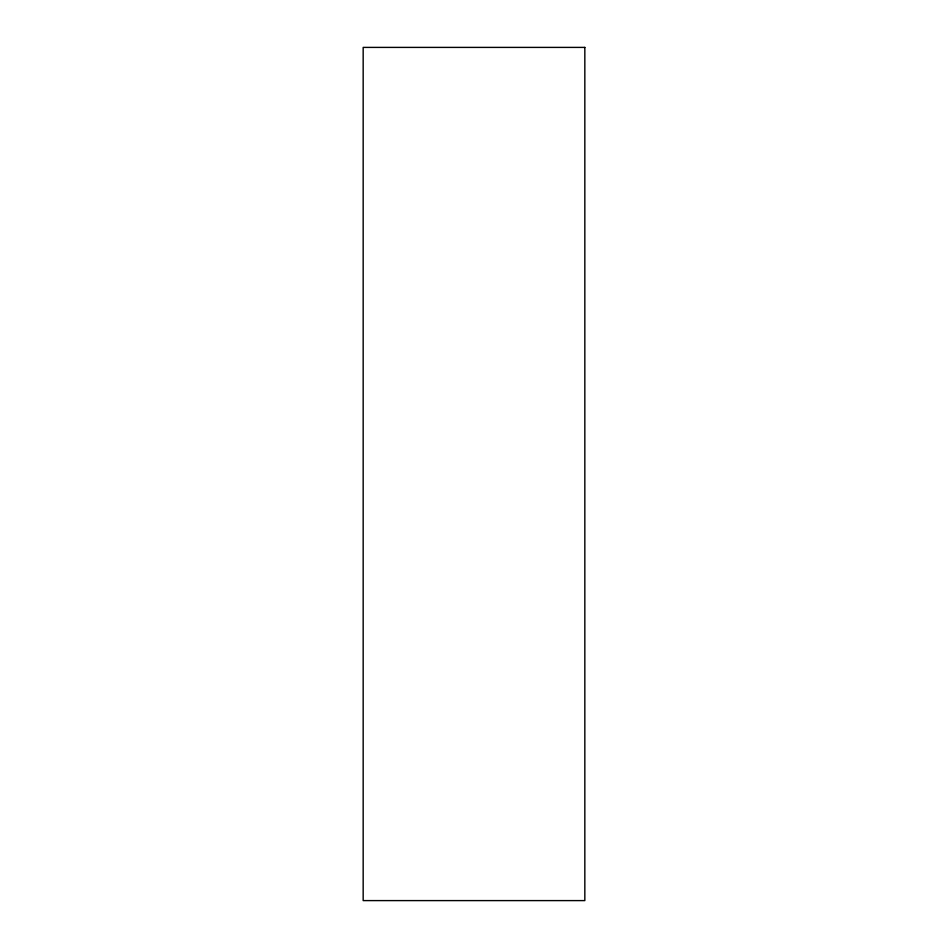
<?xml version="1.0" encoding="UTF-8"?>
<svg xmlns="http://www.w3.org/2000/svg" width="948" height="948" viewBox="0 0 948 948"><rect width="100%" height="100%" fill="white"/><g stroke="black" fill="none" stroke-linecap="round" stroke-linejoin="round"><path stroke-width="1.42" d="M584.833 47.4L363.167 47.4L363.167 900.6L584.833 900.6L584.833 47.4"/></g></svg>
